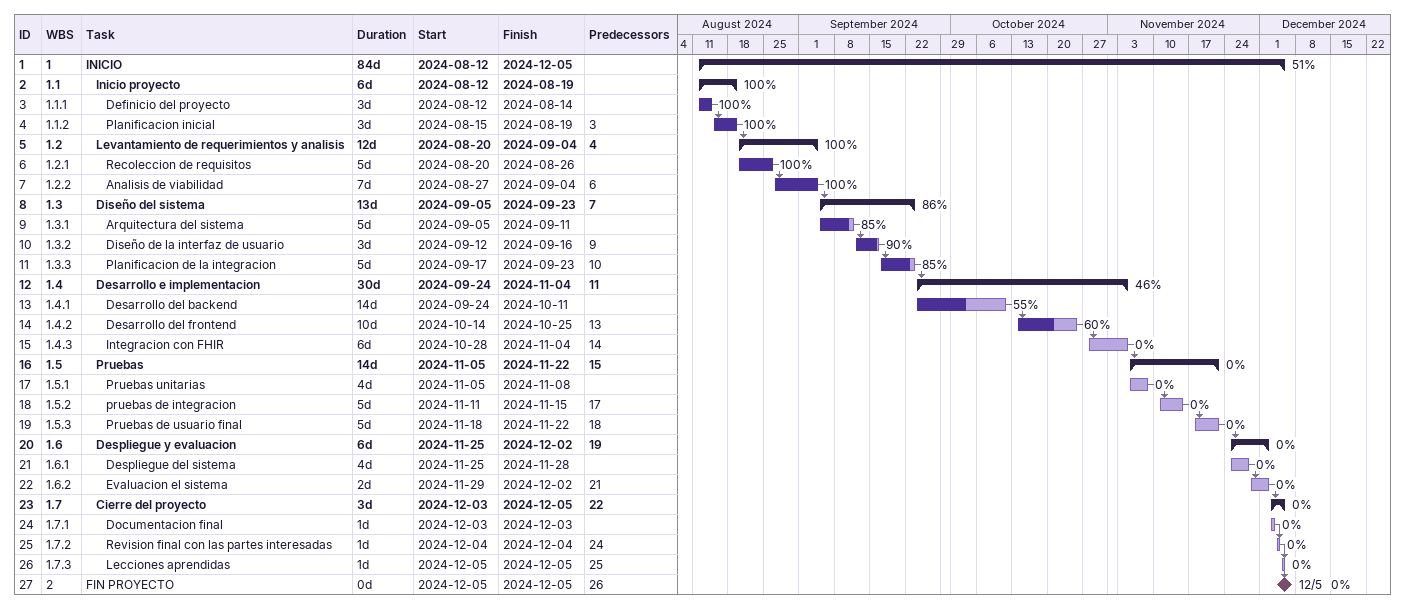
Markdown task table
| ID | WBS | Task | Duration | Start | Finish | Predecessors | % complete |
|---|---|---|---|---|---|---|---|
| 1 | 1 | **INICIO** | 84d | 2024-08-12 | 2024-12-05 |  | 51 |
| 2 | 1.1 | **Inicio proyecto** | 6d | 2024-08-12 | 2024-08-19 |  | 100 |
| 3 | 1.1.1 | Definicio del proyecto | 3d | 2024-08-12 | 2024-08-14 |  | 100 |
| 4 | 1.1.2 | Planificacion inicial | 3d | 2024-08-15 | 2024-08-19 | 3 | 100 |
| 5 | 1.2 | **Levantamiento de requerimientos y analisis** | 12d | 2024-08-20 | 2024-09-04 | 4 | 100 |
| 6 | 1.2.1 | Recoleccion de requisitos | 5d | 2024-08-20 | 2024-08-26 |  | 100 |
| 7 | 1.2.2 | Analisis de viabilidad | 7d | 2024-08-27 | 2024-09-04 | 6 | 100 |
| 8 | 1.3 | **Diseño del sistema** | 13d | 2024-09-05 | 2024-09-23 | 7 | 86 |
| 9 | 1.3.1 | Arquitectura del sistema | 5d | 2024-09-05 | 2024-09-11 |  | 85 |
| 10 | 1.3.2 | Diseño de la interfaz de usuario | 3d | 2024-09-12 | 2024-09-16 | 9 | 90 |
| 11 | 1.3.3 | Planificacion de la integracion | 5d | 2024-09-17 | 2024-09-23 | 10 | 85 |
| 12 | 1.4 | **Desarrollo e implementacion** | 30d | 2024-09-24 | 2024-11-04 | 11 | 46 |
| 13 | 1.4.1 | Desarrollo del backend | 14d | 2024-09-24 | 2024-10-11 |  | 55 |
| 14 | 1.4.2 | Desarrollo del frontend | 10d | 2024-10-14 | 2024-10-25 | 13 | 60 |
| 15 | 1.4.3 | Integracion con FHIR | 6d | 2024-10-28 | 2024-11-04 | 14 | 0 |
| 16 | 1.5 | **Pruebas** | 14d | 2024-11-05 | 2024-11-22 | 15 | 0 |
| 17 | 1.5.1 | Pruebas unitarias | 4d | 2024-11-05 | 2024-11-08 |  | 0 |
| 18 | 1.5.2 | pruebas de integracion | 5d | 2024-11-11 | 2024-11-15 | 17 | 0 |
| 19 | 1.5.3 | Pruebas de usuario final | 5d | 2024-11-18 | 2024-11-22 | 18 | 0 |
| 20 | 1.6 | **Despliegue y evaluacion** | 6d | 2024-11-25 | 2024-12-02 | 19 | 0 |
| 21 | 1.6.1 | Despliegue del sistema | 4d | 2024-11-25 | 2024-11-28 |  | 0 |
| 22 | 1.6.2 | Evaluacion el sistema | 2d | 2024-11-29 | 2024-12-02 | 21 | 0 |
| 23 | 1.7 | **Cierre del proyecto** | 3d | 2024-12-03 | 2024-12-05 | 22 | 0 |
| 24 | 1.7.1 | Documentacion final | 1d | 2024-12-03 | 2024-12-03 |  | 0 |
| 25 | 1.7.2 | Revision final con las partes interesadas | 1d | 2024-12-04 | 2024-12-04 | 24 | 0 |
| 26 | 1.7.3 | Lecciones aprendidas | 1d | 2024-12-05 | 2024-12-05 | 25 | 0 |
| 27 | 2 | FIN PROYECTO | 0d | 2024-12-05 | 2024-12-05 | 26 | 0 |
